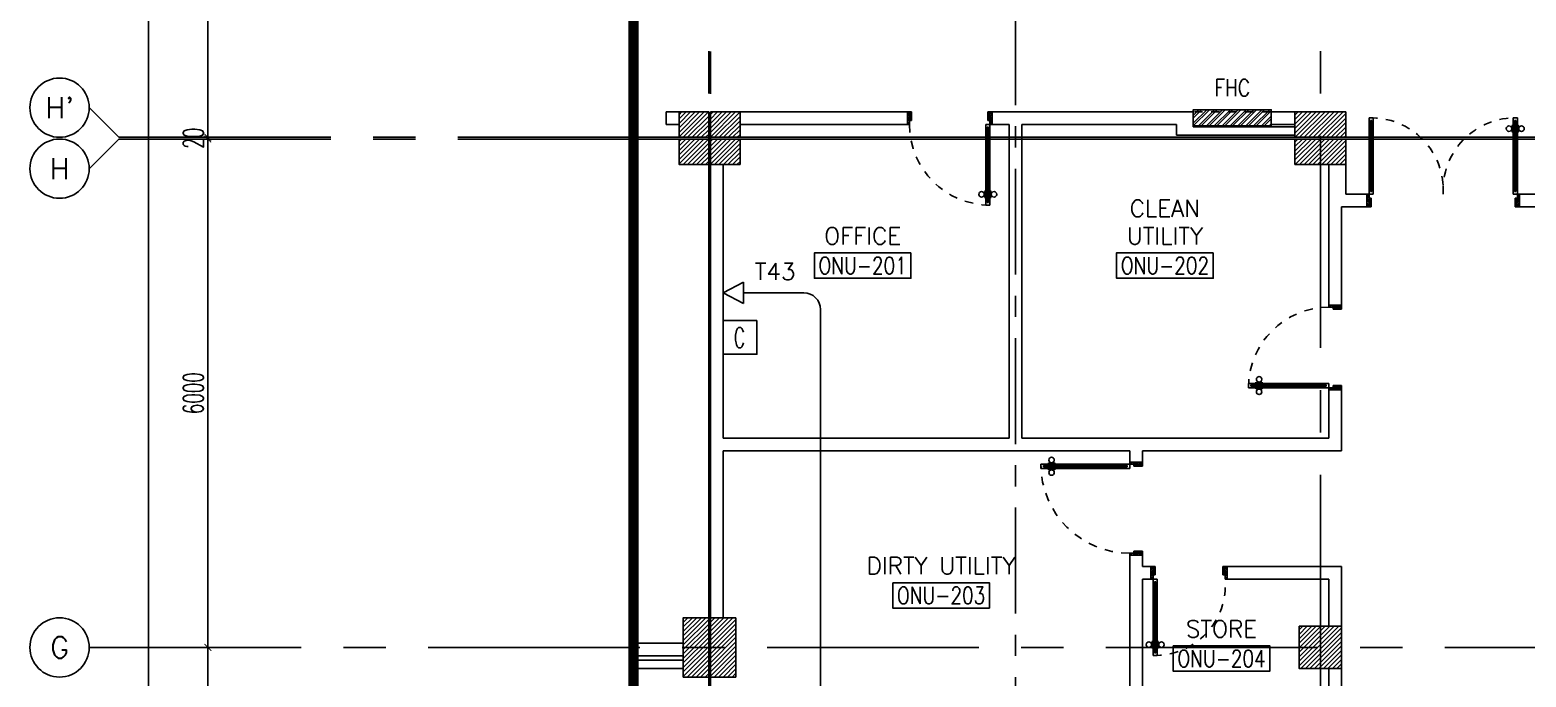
# Model space of a CAD drawing. Extents: x -0.3 to 92.6, y -1.1 to 78.4.
# Drawn here: x -0.35 to 17.31, y 27 to 34.64 of the extents above; entities that cross this region are included whole.
import ezdxf
from ezdxf.enums import TextEntityAlignment as Align

# ---------------------------------------------------------------- set-up
doc = ezdxf.new("R2010")
doc.units = 0
doc.header["$MEASUREMENT"] = 0
doc.header["$PDMODE"] = 34
for name, pattern in [('CENTER', [2, 1.25, -0.25, 0.25, -0.25]), ('CENTER2', [1.125, 0.75, -0.125, 0.125, -0.125]), ('CENTERX2', [4, 2.5, -0.5, 0.5, -0.5]), ('HIDDEN', [0.375, 0.25, -0.125])]:
    doc.linetypes.add(name, pattern=pattern)
doc.layers.get('0').update_dxf_attribs({"color": 11, "linetype": 'CONTINUOUS'})
doc.layers.get('DEFPOINTS').update_dxf_attribs({"color": 11, "linetype": 'CONTINUOUS'})
for name, color, linetype in [('AX', 11, 'CONTINUOUS'), ('AX-CR', 11, 'CONTINUOUS'), ('AX-DIM', 11, 'CONTINUOUS'), ('AX-TXT', 11, 'CONTINUOUS'), ('AXES', 11, 'CENTERX2'), ('AXES1', 11, 'CENTER'), ('COL', 11, 'CONTINUOUS'), ('DOOR', 11, 'CONTINUOUS'), ('E-CO', 6, 'CONTINUOUS'), ('E-TEL', 4, 'CONTINUOUS'), ('E-TEXT', 2, 'CONTINUOUS'), ('E-WIRE', 4, 'CONTINUOUS'), ('EJ', 11, 'CONTINUOUS'), ('ELEV', 11, 'CONTINUOUS'), ('FHC', 11, 'CONTINUOUS'), ('HAT', 11, 'CONTINUOUS'), ('INSUL', 11, 'CONTINUOUS'), ('RM-BOX', 11, 'CONTINUOUS'), ('RM-NAME', 11, 'CONTINUOUS'), ('RM-NO', 11, 'CONTINUOUS'), ('WALL', 11, 'CONTINUOUS')]:
    doc.layers.add(name, color=color, linetype=linetype)
doc.styles.add('ROMANS', font='ROMANS.shx', dxfattribs={"width": 0.6})
doc.styles.get("Standard").update_dxf_attribs({"font": 'TXT.shx'})
doc.dimstyles.new('DIM-OUT', dxfattribs={"dimscale": 0, "dimtxt": 0.24, "dimasz": 0.08, "dimexe": 0.02, "dimexo": 0.02, "dimgap": 0.05, "dimtad": 1, "dimdec": 0, "dimlfac": 1000, "dimzin": 0, "dimdsep": 46, "dimtxsty": 'ROMANS', "dimblk1": 'ARCHTICK', "dimblk2": 'ARCHTICK', "dimsah": 1, "dimcen": 0.01, "dimdle": 0.08, "dimclrd": 7, "dimclre": 7, "dimclrt": 2, "dimadec": 0, "dimazin": 0, "dimtp": 2, "dimtm": 2, "dimtfac": 0.114286, "dimtdec": 0, "dimtix": 1, "dimtmove": 2, "dimatfit": 3, "dimldrblk": 'ARCHTICK', "dimfxl": 0, "dimtolj": 1, "dimtzin": 0, "dimarcsym": 0})

# ---------------------------------------------------------------- blocks, each defined once
blk = doc.blocks.new('D1000')
at = {"layer": 'DOOR', "color": 7, "linetype": 'ByBlock'}
for p, q in [((0, 0), (-150, 0)), ((-150, 0), (-150, -25)), ((-150, 0), (0, 0)), ((0, -50), (-114, 0)), ((0, -50), (-40, 0)), ((0, -50), (0, 0)), ((-1050, -25), (-1100, -25)), ((-1100, -75), (-1100, -25)), ((-1100, -25), (-1100, -75)), ((-1050, -75), (-1100, -75)), ((-1050, -42), (-1070, -42)), ((-1070, -42), (-1070, -58)), ((-1050, -58), (-1070, -58)), ((-1050, -25), (-1050, -42)), ((-1050, -58), (-1050, -75)), ((-928, -18), (-1018, -18)), ((-1018, -25), (-1018, -18)), ((-1018, -75), (-1018, -82)), ((-928, -82), (-1018, -82)), ((-1005, -9), (-940, -9)), ((-1005, -18), (-1005, -9)), ((-1005, -18), (-940, -18)), ((-1005, -82), (-940, -82)), ((-1005, -82), (-1005, -91)), ((-1005, -91), (-940, -91)), ((-940, -18), (-940, -9)), ((-940, -82), (-940, -91)), ((-928, -25), (-928, -18)), ((-928, -75), (-928, -82)), ((-200, -42), (-200, -25)), ((-200, -25), (-150, -25)), ((-180, -42), (-200, -42)), ((-200, -75), (-200, -58)), ((-200, -58), (-180, -58)), ((-150, -75), (-200, -75)), ((-180, -58), (-180, -42)), ((-150, -75), (-150, -25)), ((-150, -25), (-100, -25)), ((-100, -25), (-100, -50)), ((0, -50), (-100, -37)), ((-100, -50), (0, -50)), ((-150, -975), (-100, -975)), ((-150, -1000), (-150, -975)), ((-150, -1000), (0, -1000)), ((0, -1000), (-150, -1000)), ((0, -950), (-114, -1000)), ((-100, -975), (-100, -950)), ((0, -950), (-100, -963)), ((-100, -950), (0, -950)), ((0, -950), (-40, -1000)), ((0, -950), (0, -1000))]:
    blk.add_line(p, q, dxfattribs=at)
at = {"layer": 'DOOR', "linetype": 'ByBlock'}
for p, q in [((-200, -25), (-1050, -25)), ((-200, -42), (-1050, -42)), ((-200, -58), (-1050, -58)), ((-1050, -75), (-200, -75))]:
    blk.add_line(p, q, dxfattribs=at)
at = {"layer": 'DOOR', "color": 7, "linetype": 'ByBlock'}
for centre in [(-973, 23), (-973, -124)]:
    blk.add_circle(centre, 32.4, dxfattribs=at)
for centre, radius, start, end in [((0, -50), 134, 158.1598, 169.28), ((0, -50), 74.4, 137.7764, 180), ((0, -50), 54.4, 113.2074, 180), ((0, -50), 154, 161.1053, 166.2858), ((0, -50), 114, 154.0838, 167.3774), ((0, -50), 94.4, 148.0182, 180), ((0, -50), 34.4, 90, 180), ((0, -50), 14.4, 90, 180), ((0, -950), 154, 193.7142, 198.8947), ((0, -950), 134, 190.72, 201.8402), ((0, -950), 94.4, 180, 211.9818), ((0, -950), 74.4, 180, 222.2236), ((0, -950), 54.4, 180, 246.7926), ((0, -950), 34.4, 180, 270), ((0, -950), 14.4, 180, 270)]:
    blk.add_arc(centre, radius, start, end, dxfattribs=at)
at = {"layer": 'DOOR', "linetype": 'HIDDEN', "ltscale": 0.5}
blk.add_arc((-149, -24), 951, 180.0434, 269.9667, dxfattribs=at)
blk = doc.blocks.new('A$C272A55A0')
at = {"layer": 'DOOR', "color": 0, "linetype": 'ByBlock'}
for p, q in [((0, 900), (0, 1050)), ((50, 1050), (0, 1050)), ((0, 900), (25, 900)), ((25, 950), (50, 950)), ((25, 900), (25, 950)), ((75, 900), (25, 900)), ((25, 850), (25, 900)), ((50, 950), (50, 1050)), ((75, 900), (75, 850)), ((1725, 900), (1775, 900)), ((1725, 900), (1725, 850)), ((1750, 950), (1750, 1050)), ((1750, 1050), (1800, 1050)), ((1775, 950), (1750, 950)), ((1775, 900), (1775, 950)), ((1800, 900), (1775, 900)), ((1775, 850), (1775, 900)), ((1800, 1050), (1800, 900)), ((42, 850), (25, 850)), ((58, 870), (42, 870)), ((42, 870), (42, 850)), ((58, 850), (58, 870)), ((75, 850), (58, 850)), ((1725, 850), (1742, 850)), ((1742, 870), (1758, 870)), ((1742, 850), (1742, 870)), ((1758, 870), (1758, 850)), ((1758, 850), (1775, 850)), ((25, 50), (42, 50)), ((25, 50), (25, 0)), ((25, 0), (75, 0)), ((75, 0), (25, 0)), ((42, 50), (42, 30)), ((42, 30), (58, 30)), ((58, 50), (75, 50)), ((58, 50), (58, 30)), ((75, 50), (75, 0)), ((1718, 160), (1709, 160)), ((1709, 95), (1709, 160)), ((1718, 95), (1709, 95)), ((1725, 173), (1718, 173)), ((1718, 173), (1718, 83)), ((1718, 95), (1718, 160)), ((1725, 83), (1718, 83)), ((1742, 50), (1725, 50)), ((1725, 50), (1725, 0)), ((1775, 0), (1725, 0)), ((1725, 0), (1775, 0)), ((1742, 50), (1742, 30)), ((1758, 30), (1742, 30)), ((1775, 50), (1758, 50)), ((1758, 50), (1758, 30)), ((1775, 173), (1782, 173)), ((1775, 83), (1782, 83)), ((1775, 50), (1775, 0)), ((1782, 173), (1782, 83)), ((1782, 160), (1791, 160)), ((1782, 95), (1782, 160)), ((1782, 95), (1791, 95)), ((1791, 95), (1791, 160))]:
    blk.add_line(p, q, dxfattribs=at)
at = {"layer": 'DOOR', "color": 9, "linetype": 'ByBlock'}
for p, q in [((50, 1050), (0, 1010)), ((50, 1050), (0, 937)), ((50, 1050), (37, 950)), ((1750, 1050), (1800, 1010)), ((1750, 1050), (1800, 937)), ((1750, 1050), (1763, 950))]:
    blk.add_line(p, q, dxfattribs=at)
at = {"layer": 'DOOR', "linetype": 'ByBlock'}
for p, q in [((25, 850), (25, 50)), ((42, 850), (42, 50)), ((58, 850), (58, 50)), ((75, 50), (75, 850)), ((1725, 50), (1725, 850)), ((1742, 850), (1742, 50)), ((1758, 850), (1758, 50)), ((1775, 850), (1775, 50))]:
    blk.add_line(p, q, dxfattribs=at)
at = {"layer": 'DOOR', "color": 0, "linetype": 'ByBlock'}
for centre in [(1676, 128), (1824, 128)]:
    blk.add_circle(centre, 32.4, dxfattribs=at)
at = {"layer": 'DOOR', "color": 9, "linetype": 'ByBlock'}
for centre, radius, start, end in [((50, 1050), 54.4, 203.2074, 270), ((50, 1050), 74.4, 227.7764, 270), ((50, 1050), 94.4, 238.0182, 270), ((50, 1050), 114, 244.0838, 257.3774), ((50, 1050), 134, 248.1598, 259.28), ((50, 1050), 154, 251.1053, 256.2858), ((50, 1050), 34.4, 180, 270), ((50, 1050), 14.4, 180, 270), ((1750, 1050), 14.4, 270, 0), ((1750, 1050), 34.4, 270, 0), ((1750, 1050), 54.4, 270, 336.7926), ((1750, 1050), 74.4, 270, 312.2236), ((1750, 1050), 94.4, 270, 301.9818), ((1750, 1050), 114, 282.6226, 295.9162), ((1750, 1050), 134, 280.72, 291.8402), ((1750, 1050), 154, 283.7142, 288.8947)]:
    blk.add_arc(centre, radius, start, end, dxfattribs=at)
at = {"layer": 'DOOR', "linetype": 'HIDDEN', "ltscale": 0.5}
for centre, start, end in [((50, 851), 268.3174, 3.2965), ((1750, 851), 176.7035, 271.6826)]:
    blk.add_arc(centre, 851, start, end, dxfattribs=at)
at = {"layer": 'WALL', "linetype": 'ByBlock'}
blk.add_line((1800, 900), (1800, 1050), dxfattribs=at)
blk = doc.blocks.new('DOOR-110')
at = {"layer": 'DOOR', "color": 0, "linetype": 'ByBlock'}
for p, q in [((0, 1050), (0, 1100)), ((150, 1100), (0, 1100)), ((100, 1075), (100, 1050)), ((150, 1075), (100, 1075)), ((150, 1100), (150, 1075)), ((150, 1025), (150, 1075)), ((200, 1075), (150, 1075)), ((200, 1058), (200, 1075)), ((1028, 1075), (1028, 1082)), ((1028, 1082), (1118, 1082)), ((1040, 1082), (1040, 1091)), ((1105, 1091), (1040, 1091)), ((1105, 1082), (1040, 1082)), ((1105, 1082), (1105, 1091)), ((1118, 1075), (1118, 1082)), ((1150, 1075), (1150, 1058)), ((1150, 1075), (1200, 1075)), ((1200, 1075), (1200, 1025)), ((1200, 1025), (1200, 1075)), ((100, 1050), (0, 1050)), ((150, 1025), (200, 1025)), ((180, 1042), (180, 1058)), ((180, 1058), (200, 1058)), ((200, 1042), (180, 1042)), ((200, 1025), (200, 1042)), ((1028, 1025), (1028, 1018)), ((1028, 1018), (1118, 1018)), ((1040, 1018), (1040, 1009)), ((1105, 1018), (1040, 1018)), ((1105, 1009), (1040, 1009)), ((1105, 1018), (1105, 1009)), ((1118, 1025), (1118, 1018)), ((1150, 1058), (1170, 1058)), ((1150, 1042), (1150, 1025)), ((1150, 1042), (1170, 1042)), ((1150, 1025), (1200, 1025)), ((1170, 1058), (1170, 1042)), ((100, 50), (0, 50)), ((0, 50), (0, 0)), ((0, 0), (150, 0)), ((150, 0), (0, 0)), ((100, 25), (100, 50)), ((150, 25), (100, 25)), ((150, 0), (150, 25))]:
    blk.add_line(p, q, dxfattribs=at)
at = {"layer": 'DOOR', "linetype": 'ByBlock'}
for p, q in [((0, 1100), (150, 1100)), ((200, 1075), (1150, 1075)), ((200, 1058), (1150, 1058)), ((200, 1042), (1150, 1042)), ((1150, 1025), (200, 1025))]:
    blk.add_line(p, q, dxfattribs=at)
at = {"layer": 'DOOR', "color": 9, "linetype": 'ByBlock'}
for p, q in [((0, 1050), (40, 1100)), ((0, 1050), (114, 1100)), ((0, 1050), (100, 1063)), ((0, 50), (40, 0)), ((0, 50), (114, 0)), ((0, 50), (100, 37))]:
    blk.add_line(p, q, dxfattribs=at)
at = {"layer": 'DOOR', "color": 0, "linetype": 'ByBlock'}
for centre in [(1073, 1124), (1073, 976)]:
    blk.add_circle(centre, 32.4, dxfattribs=at)
at = {"layer": 'DOOR', "color": 9, "linetype": 'ByBlock'}
for centre, radius, start, end in [((0, 1050), 34.4, 0, 90), ((0, 1050), 14.4, 0, 90), ((0, 1050), 54.4, 0, 66.7926), ((0, 1050), 74.4, 0, 42.2236), ((0, 1050), 94.4, 0, 31.9818), ((0, 1050), 114, 12.6226, 25.9162), ((0, 1050), 134, 10.72, 21.8402), ((0, 1050), 154, 13.7142, 18.8947), ((0, 50), 14.4, 270, 0), ((0, 50), 34.4, 270, 0), ((0, 50), 54.4, 293.2074, 0), ((0, 50), 74.4, 317.7764, 0), ((0, 50), 94.4, 328.0182, 0), ((0, 50), 134, 338.1598, 349.28), ((0, 50), 154, 341.1053, 346.2858)]:
    blk.add_arc(centre, radius, start, end, dxfattribs=at)
at = {"layer": 'DOOR', "linetype": 'HIDDEN', "ltscale": 0.5}
blk.add_arc((150, 1075), 1050, 270, 0, dxfattribs=at)
at = {"layer": 'WALL', "linetype": 'ByBlock'}
for p, q in [((0, 1100), (150, 1100)), ((0, 0), (150, 0))]:
    blk.add_line(p, q, dxfattribs=at)
blk = doc.blocks.new('C5')
at = {"layer": 'HAT', "linetype": 'ByBlock'}
h = blk.add_hatch(dxfattribs=at)
h.set_pattern_fill('ANSI31', color=256, scale=300, style=0)
h.set_pattern_definition([(45, (-223356.182, -51411.005), (-26.516504, 26.516504), [])])
h.paths.add_polyline_path([(300, 300), (0, 300), (0, 0), (300, 0)])
h.paths.add_polyline_path([(600, 300), (300, 300), (300, 0), (600, 0)])
at = {"layer": 'COL'}
blk.add_lwpolyline([(600, 300), (0, 300), (0, 0), (600, 0)], close=True, dxfattribs=at)
blk = doc.blocks.new('C11')
at = {"layer": 'HAT'}
h = blk.add_hatch(dxfattribs=at)
h.set_pattern_fill('ANSI31', color=256, scale=300, style=0)
h.set_pattern_definition([(45, (-248556.182, -75061.005), (-26.5165043, 26.5165043), [])])
h.paths.add_polyline_path([(300, 700), (0, 700), (0, 350), (300, 350)])
h.paths.add_polyline_path([(300, 350), (0, 350), (0, 0), (300, 0)])
at = {"layer": 'COL'}
blk.add_lwpolyline([(300, 700), (300, 0), (0, 0), (0, 700)], close=True, dxfattribs=at)
blk = doc.blocks.new('C11D')
at = {"layer": 'COL', "linetype": 'ByBlock'}
for p in [(-320, 0), (0, 0)]:
    blk.add_blockref('C11', p, dxfattribs=at)
blk = doc.blocks.new('C7')
at = {"layer": 'HAT'}
h = blk.add_hatch(dxfattribs=at)
h.set_pattern_fill('ANSI31', color=256, scale=300, style=0)
h.set_pattern_definition([(45, (-248876.182, -51411.005), (-26.5165043, 26.5165043), [])])
h.paths.add_polyline_path([(350, 300), (250, 300), (0, 300), (0, 0), (350, 0)])
at = {"layer": 'COL'}
blk.add_lwpolyline([(0, 300), (0, 0), (350, 0), (350, 300)], close=True, dxfattribs=at)
blk = doc.blocks.new('RM1')
at = {"layer": 'RM-BOX'}
blk.add_lwpolyline([(570, -200), (-570, -200), (-570, -500), (570, -500)], close=True, dxfattribs=at)
at = {"layer": 'RM-NAME', "style": 'ROMANS'}
for tag, p in [('ROOMNAME1', (0, 324)), ('ROOMNAME2', (0, 0))]:
    blk.add_attdef(tag, text='', height=200, dxfattribs=at).set_placement(p, align=Align.MIDDLE)
at = {"layer": 'RM-NO', "style": 'ROMANS', "width": 0.8}
blk.add_attdef('ROOMNO', text='', height=200, dxfattribs=at).set_placement((0, -350), align=Align.MIDDLE)
blk = doc.blocks.new('DOOR90')
at = {"layer": 'DOOR', "linetype": 'ByBlock'}
for p, q in [((0, 0), (-150, 0)), ((-200, -25), (-1000, -25)), ((-200, -42), (-1000, -42)), ((-200, -58), (-1000, -58)), ((-1000, -75), (-200, -75))]:
    blk.add_line(p, q, dxfattribs=at)
at = {"layer": 'DOOR', "color": 0, "linetype": 'ByBlock'}
for p, q in [((-150, 0), (-150, -25)), ((-150, 0), (0, 0)), ((0, -50), (0, 0)), ((-1050, -25), (-1050, -75)), ((-1050, -75), (-1050, -25)), ((-1000, -25), (-1050, -25)), ((-1000, -75), (-1050, -75)), ((-1020, -42), (-1020, -58)), ((-1000, -42), (-1020, -42)), ((-1000, -58), (-1020, -58)), ((-1000, -25), (-1000, -42)), ((-1000, -58), (-1000, -75)), ((-968, -25), (-968, -18)), ((-878, -18), (-968, -18)), ((-968, -75), (-968, -82)), ((-878, -82), (-968, -82)), ((-955, -18), (-955, -9)), ((-955, -9), (-890, -9)), ((-955, -18), (-890, -18)), ((-955, -82), (-955, -91)), ((-955, -82), (-890, -82)), ((-955, -91), (-890, -91)), ((-890, -18), (-890, -9)), ((-890, -82), (-890, -91)), ((-878, -25), (-878, -18)), ((-878, -75), (-878, -82)), ((-200, -42), (-200, -25)), ((-200, -25), (-150, -25)), ((-180, -42), (-200, -42)), ((-200, -75), (-200, -58)), ((-200, -58), (-180, -58)), ((-150, -75), (-200, -75)), ((-180, -58), (-180, -42)), ((-150, -75), (-150, -25)), ((-150, -25), (-100, -25)), ((-100, -25), (-100, -50)), ((-100, -50), (0, -50)), ((-150, -900), (-150, -875)), ((-150, -875), (-100, -875)), ((-100, -850), (0, -850)), ((-100, -875), (-100, -850)), ((0, -850), (0, -900)), ((0, -900), (-150, -900)), ((-150, -900), (0, -900))]:
    blk.add_line(p, q, dxfattribs=at)
at = {"layer": 'DOOR', "color": 9, "linetype": 'ByBlock'}
for p, q in [((0, -50), (-114, 0)), ((0, -50), (-40, 0)), ((0, -50), (-100, -37)), ((0, -850), (-114, -900)), ((0, -850), (-100, -863)), ((0, -850), (-40, -900))]:
    blk.add_line(p, q, dxfattribs=at)
at = {"layer": 'DOOR', "color": 0, "linetype": 'ByBlock'}
for centre in [(-923, 24), (-923, -124)]:
    blk.add_circle(centre, 32.4, dxfattribs=at)
at = {"layer": 'DOOR', "color": 9, "linetype": 'ByBlock'}
for centre, radius, start, end in [((0, -50), 74.4, 137.7764, 180), ((0, -50), 54.4, 113.2074, 180), ((0, -50), 154, 161.1053, 166.2858), ((0, -50), 134, 158.1598, 169.28), ((0, -50), 114, 154.0838, 167.3774), ((0, -50), 94.4, 148.0182, 180), ((0, -50), 34.4, 90, 180), ((0, -50), 14.4, 90, 180), ((0, -850), 134, 190.72, 201.8402), ((0, -850), 94.4, 180, 211.9818), ((0, -850), 74.4, 180, 222.2236), ((0, -850), 54.4, 180, 246.7926), ((0, -850), 34.4, 180, 270), ((0, -850), 14.4, 180, 270), ((0, -850), 154, 193.7142, 198.8947)]:
    blk.add_arc(centre, radius, start, end, dxfattribs=at)
at = {"layer": 'DOOR', "linetype": 'HIDDEN', "ltscale": 0.5}
blk.add_arc((-222, -50), 828, 178.2701, 275.003, dxfattribs=at)
blk = doc.blocks.new('COL50')
at = {"layer": 'COL'}
blk.add_lwpolyline([(-250, 250), (-250, -250), (250, -250), (250, 250)], close=True, dxfattribs=at)
blk = doc.blocks.new('*X53')
at = {"color": 0}
for p, q in [((73379, 139883), (73846, 140350)), ((73379, 139936), (73793, 140350)), ((73379, 139989), (73740, 140350)), ((73379, 140042), (73687, 140350)), ((73379, 140095), (73634, 140350)), ((73379, 140148), (73581, 140350)), ((73379, 140201), (73528, 140350)), ((73379, 140254), (73475, 140350)), ((73379, 140307), (73422, 140350)), ((73399, 139850), (73879, 140330)), ((73452, 139850), (73879, 140277)), ((73505, 139850), (73879, 140224)), ((73558, 139850), (73879, 140170)), ((73612, 139850), (73879, 140117)), ((73665, 139850), (73879, 140064)), ((73718, 139850), (73879, 140011)), ((73771, 139850), (73879, 139958)), ((73824, 139850), (73879, 139905)), ((73877, 139850), (73879, 139852))]:
    blk.add_line(p, q, dxfattribs=at)
blk = doc.blocks.new('_ARCHTICK')
at = {"color": 0, "linetype": 'ByBlock', "const_width": 0.15}
blk.add_lwpolyline([(-0.5, -0.5), (0.5, 0.5)], dxfattribs=at)
blk = doc.blocks.new('*D138')
at = {"layer": 'AX-DIM', "color": 7, "lineweight": -2}
for p, q in [((2.13, 36.97), (1.73, 36.97)), ((1.75, 33.29), (1.75, 37.05)), ((2.13, 33.37), (1.73, 33.37))]:
    blk.add_line(p, q, dxfattribs=at)
at = {"layer": 'DEFPOINTS', "color": 0}
for p in [(1.75, 36.97), (2.15, 36.97), (2.15, 33.37)]:
    blk.add_point(p, dxfattribs=at)
at = {"layer": 'AX-DIM', "color": 7, "lineweight": -2, "xscale": 0.08, "yscale": 0.08, "zscale": 0.08}
for p, rotation in [((1.75, 36.97), 90), ((1.75, 33.37), 270)]:
    blk.add_blockref('_ARCHTICK', p, dxfattribs=dict(at, rotation=rotation))
at = {"layer": 'AX-DIM', "color": 2, "insert": (1.58, 35.17), "char_height": 0.24, "attachment_point": 5, "rotation": 90, "style": 'ROMANS'}
blk.add_mtext('\\A1;3600', dxfattribs=at)
blk = doc.blocks.new('*D130')
at = {"layer": 'AX-DIM', "color": 7, "lineweight": -2}
for p, q in [((1.75, 33.37), (1.75, 33.45)), ((2.13, 33.37), (1.73, 33.37)), ((2.13, 33.35), (1.73, 33.35)), ((1.75, 33.35), (1.75, 33.37)), ((1.75, 33.35), (1.75, 33.27))]:
    blk.add_line(p, q, dxfattribs=at)
at = {"layer": 'DEFPOINTS', "color": 0}
for p in [(1.75, 33.37), (2.15, 33.37), (2.15, 33.35)]:
    blk.add_point(p, dxfattribs=at)
at = {"layer": 'AX-DIM', "color": 7, "lineweight": -2, "xscale": 0.08, "yscale": 0.08, "zscale": 0.08}
for p, rotation in [((1.75, 33.37), 270), ((1.75, 33.35), 90)]:
    blk.add_blockref('_ARCHTICK', p, dxfattribs=dict(at, rotation=rotation))
at = {"layer": 'AX-DIM', "color": 2, "insert": (1.58, 33.36), "char_height": 0.24, "attachment_point": 5, "rotation": 90, "style": 'ROMANS'}
blk.add_mtext('\\A1;20', dxfattribs=at)
blk = doc.blocks.new('*D129')
at = {"layer": 'AX-DIM', "color": 7, "lineweight": -2}
for p, q in [((1.75, 27.27), (1.75, 33.43)), ((2.13, 33.35), (1.73, 33.35)), ((2.13, 27.35), (1.73, 27.35))]:
    blk.add_line(p, q, dxfattribs=at)
at = {"layer": 'DEFPOINTS', "color": 0}
for p in [(1.75, 33.35), (2.15, 33.35), (2.15, 27.35)]:
    blk.add_point(p, dxfattribs=at)
at = {"layer": 'AX-DIM', "color": 7, "lineweight": -2, "xscale": 0.08, "yscale": 0.08, "zscale": 0.08}
for p, rotation in [((1.75, 33.35), 90), ((1.75, 27.35), 270)]:
    blk.add_blockref('_ARCHTICK', p, dxfattribs=dict(at, rotation=rotation))
at = {"layer": 'AX-DIM', "color": 2, "insert": (1.58, 30.35), "char_height": 0.24, "attachment_point": 5, "rotation": 90, "style": 'ROMANS'}
blk.add_mtext('\\A1;6000', dxfattribs=at)
blk = doc.blocks.new('*D126')
at = {"layer": 'AX-DIM', "color": 7, "lineweight": -2}
for p, q in [((1.75, 20.07), (1.75, 27.43)), ((2.13, 27.35), (1.73, 27.35)), ((2.13, 20.15), (1.73, 20.15))]:
    blk.add_line(p, q, dxfattribs=at)
at = {"layer": 'DEFPOINTS', "color": 0}
for p in [(1.75, 27.35), (2.15, 27.35), (2.15, 20.15)]:
    blk.add_point(p, dxfattribs=at)
at = {"layer": 'AX-DIM', "color": 7, "lineweight": -2, "xscale": 0.08, "yscale": 0.08, "zscale": 0.08}
for p, rotation in [((1.75, 27.35), 90), ((1.75, 20.15), 270)]:
    blk.add_blockref('_ARCHTICK', p, dxfattribs=dict(at, rotation=rotation))
at = {"layer": 'AX-DIM', "color": 2, "insert": (1.58, 23.75), "char_height": 0.24, "attachment_point": 5, "rotation": 90, "style": 'ROMANS'}
blk.add_mtext('\\A1;7200', dxfattribs=at)
blk = doc.blocks.new('AXL')
at = {"layer": 'AX-CR'}
blk.add_circle((-350, 0), 350, dxfattribs=at)
at = {"layer": 'AX-TXT', "style": 'ROMANS'}
blk.add_attdef('AX', text='', height=250, dxfattribs=at).set_placement((-350, 0), align=Align.MIDDLE)
blk = doc.blocks.new('*D121')
at = {"layer": 'AX-DIM', "color": 7, "lineweight": -2}
for p, q in [((7.012, 64.82), (1.03, 64.82)), ((1.05, 5.42), (1.05, 64.9)), ((7.912, 5.5), (1.03, 5.5))]:
    blk.add_line(p, q, dxfattribs=at)
at = {"layer": 'DEFPOINTS', "color": 0}
for p in [(1.05, 64.82), (7.032, 64.82), (7.932, 5.5)]:
    blk.add_point(p, dxfattribs=at)
at = {"layer": 'AX-DIM', "color": 7, "lineweight": -2, "xscale": 0.08, "yscale": 0.08, "zscale": 0.08}
for p, rotation in [((1.05, 64.82), 90), ((1.05, 5.5), 270)]:
    blk.add_blockref('_ARCHTICK', p, dxfattribs=dict(at, rotation=rotation))
at = {"layer": 'AX-DIM', "color": 2, "insert": (0.88, 35.16), "char_height": 0.24, "attachment_point": 5, "rotation": 90, "style": 'ROMANS'}
blk.add_mtext('\\A1;59320', dxfattribs=at)

msp = doc.modelspace()

# ---------------------------------------------------------------- hatches: boundary and pattern name
at = {"layer": 'FHC', "linetype": 'ByBlock', "ltscale": 0.3}
h = msp.add_hatch(dxfattribs=at)
h.set_pattern_fill('ANSI32', color=11, scale=0.175, style=0)
h.set_pattern_definition([(45, (-218.81453, 2.453995), (-0.046403883, 0.046403883), []), (45, (-218.783594, 2.453995), (-0.046403883, 0.046403883), [])])
h.paths.add_polyline_path([(14.3017, 33.505), (14.3017, 33.695), (13.3817, 33.695), (13.3817, 33.505)])
h.paths.add_polyline_path([(13.169, 33.0839), (13.169, 33.5047), (13.4315, 33.5047), (13.4315, 33.0839)], flags=9)

# ---------------------------------------------------------------- linework, layer by layer
at = {"layer": 'AXES'}
for p, q in [((14.8817, -1.1143), (14.8817, 77.6984)), ((7.6617, -1.1143), (7.6617, 77.3484)), ((7.6817, -1.1163), (7.6817, 77.3463)), ((0.7, 33.37), (0.35, 33.72)), ((0.7, 33.35), (0.35, 33)), ((0.7, 33.37), (23.8817, 33.37)), ((0.7, 33.35), (23.8817, 33.35)), ((0.35, 27.35), (23.8817, 27.35))]:
    msp.add_line(p, q, dxfattribs=at)
at = {"layer": 'AXES1'}
msp.add_line((11.2817, 5.75), (11.2817, 64.57), dxfattribs=at)
at = {"layer": 'E-CO', "color": 4}
msp.add_lwpolyline([(8.2317, 31.2091), (7.8317, 31.2091), (7.8317, 30.8091), (8.2317, 30.8091)], close=True, dxfattribs=at)
at = {"layer": 'E-TEL', "color": 4}
for p, q in [((8.0738, 31.6625), (7.8317, 31.5362)), ((8.0738, 31.4099), (8.0738, 31.6625)), ((7.8317, 31.5362), (7.8317, 31.5362)), ((7.8317, 31.5362), (8.0738, 31.4099))]:
    msp.add_line(p, q, dxfattribs=at)
at = {"layer": 'E-WIRE', "color": 4}
msp.add_line((8.0738, 31.5362), (8.7828, 31.5362), dxfattribs=at)
at = {"layer": 'E-WIRE', "color": 4, "linetype": 'ByBlock'}
msp.add_line((8.9828, 25.0158), (8.9828, 31.3362), dxfattribs=at)
at = {"layer": 'E-WIRE', "color": 4, "linetype": 'Continuous'}
msp.add_arc((8.7828, 31.3362), 0.2, 0, 90, dxfattribs=at)
at = {"layer": 'EJ', "color": 8}
for p, q in [((6.8367, 33.37), (82.3717, 33.37)), ((6.8367, 33.35), (82.3717, 33.35))]:
    msp.add_line(p, q, dxfattribs=at)
at = {"layer": 'EJ'}
msp.add_line((7.6617, 33.1), (7.6617, 27.7), dxfattribs=at)
at = {"layer": 'ELEV', "linetype": 'CENTER2', "const_width": 0.12}
msp.add_lwpolyline([(6.7752, 3.4309), (6.7752, 66.97)], dxfattribs=at)
at = {"layer": 'FHC', "color": 250, "linetype": 'HIDDEN', "ltscale": 0.25}
msp.add_line((14.2919, 33.67), (13.3973, 33.67), dxfattribs=at)
at = {"layer": 'FHC', "linetype": 'ByBlock', "ltscale": 0.3}
msp.add_lwpolyline([(13.3817, 33.695), (14.3017, 33.695), (14.3017, 33.505), (13.3817, 33.505)], close=True, dxfattribs=at)
at = {"layer": 'INSUL'}
for p, q in [((6.8367, 27.25), (7.3617, 27.25)), ((6.8367, 27.2), (7.3617, 27.2))]:
    msp.add_line(p, q, dxfattribs=at)
at = {"layer": 'WALL'}
for p, q in [((7.1617, 33.52), (7.1617, 33.67)), ((7.1617, 33.67), (7.3117, 33.67)), ((8.0317, 33.67), (10.0067, 33.67)), ((10.0067, 33.67), (10.0067, 33.52)), ((11.0067, 33.67), (11.0067, 33.52)), ((11.0067, 33.67), (13.3817, 33.67)), ((7.1617, 33.52), (7.3117, 33.52)), ((8.0317, 33.52), (10.0067, 33.52)), ((11.0067, 33.52), (11.2067, 33.52)), ((11.2067, 33.52), (11.2067, 29.82)), ((11.3567, 33.52), (13.1817, 33.52)), ((11.3567, 33.52), (11.3567, 29.82)), ((7.6817, 33.05), (7.6817, 27.7)), ((7.8317, 33.05), (7.8317, 29.82)), ((14.9817, 31.39), (14.9817, 33.05)), ((15.1817, 32.7), (15.1817, 33.05)), ((15.4317, 32.7), (15.1817, 32.7)), ((15.4317, 32.55), (15.4317, 32.7)), ((17.2317, 32.7), (17.4817, 32.7)), ((17.2317, 32.55), (17.2317, 32.7)), ((15.1317, 31.39), (15.1317, 32.55)), ((15.4317, 32.55), (15.1317, 32.55)), ((17.2317, 32.55), (17.4817, 32.55)), ((14.9817, 31.39), (15.1317, 31.39)), ((14.9817, 29.82), (14.9817, 30.39)), ((14.9817, 30.39), (15.1317, 30.39)), ((15.1317, 29.67), (15.1317, 30.39)), ((7.8317, 29.82), (11.2067, 29.82)), ((7.8317, 29.67), (12.6317, 29.67)), ((7.8317, 29.67), (7.8317, 27.7)), ((11.3567, 29.82), (14.9817, 29.82)), ((12.7817, 29.67), (15.1317, 29.67)), ((12.6317, 29.5375), (12.7817, 29.5375)), ((12.6317, 28.4375), (12.7817, 28.4375)), ((12.7817, 28.305), (12.8817, 28.305)), ((12.8817, 28.155), (12.8817, 28.305)), ((13.7817, 28.155), (13.7817, 28.305)), ((13.7817, 28.305), (15.1317, 28.305)), ((15.1317, 27.6), (15.1317, 28.305)), ((12.7817, 28.155), (12.8817, 28.155)), ((13.7817, 28.155), (14.9817, 28.155)), ((14.9817, 28.155), (14.9817, 27.6)), ((6.8367, 27.4), (7.3617, 27.4)), ((6.8367, 27.1), (7.3617, 27.1)), ((14.9817, 27.1), (14.9817, 26.355)), ((15.1317, 27.1), (15.1317, 26.205))]:
    msp.add_line(p, q, dxfattribs=at)
at = {"layer": 'WALL', "linetype": 'ByBlock'}
for p, q in [((13.3817, 33.495), (13.3817, 33.67)), ((14.5817, 33.67), (14.3017, 33.67)), ((13.1817, 33.395), (13.1817, 33.52)), ((14.5817, 33.395), (13.1817, 33.395)), ((14.5817, 33.495), (13.3817, 33.495)), ((14.5817, 33.52), (14.3017, 33.52)), ((12.6317, 29.67), (12.6317, 29.5375)), ((12.7817, 29.67), (12.7817, 29.5375)), ((12.6317, 28.4375), (12.6317, 28.305)), ((12.7817, 28.4375), (12.7817, 28.305)), ((12.6317, 26.355), (12.6317, 28.305)), ((12.7817, 26.355), (12.7817, 28.155))]:
    msp.add_line(p, q, dxfattribs=at)

# ---------------------------------------------------------------- block references
at = {"layer": 'AX', "xscale": 0.001, "yscale": 0.001, "zscale": 0.001}
for p, values in [((0.35, 33.72), {'AX': "H'"}), ((0.35, 33), {'AX': 'H'}), ((0.35, 27.35), {'AX': 'G'})]:
    msp.add_blockref('AXL', p, dxfattribs=at).add_auto_attribs(values)
at = {"layer": 'COL', "xscale": 0.001, "yscale": 0.001, "zscale": 0.001}
for name, p in [('C7', (7.3117, 33.37)), ('C7', (7.6817, 33.37)), ('C5', (14.5817, 33.37)), ('C7', (7.3117, 33.05)), ('C7', (7.6817, 33.05)), ('C5', (14.5817, 33.05)), ('C11D', (7.6817, 27)), ('COL50', (14.8817, 27.35))]:
    msp.add_blockref(name, p, dxfattribs=at)
at = {"layer": 'DOOR', "color": 0, "linetype": 'Continuous', "xscale": -0.001, "yscale": 0.001, "zscale": 0.001}
for p, rotation in [((11.0067, 33.67), 270), ((15.1317, 30.39), 180)]:
    msp.add_blockref('D1000', p, dxfattribs=dict(at, rotation=rotation))
at = {"layer": 'DOOR', "color": 0, "linetype": 'ByBlock', "yscale": 0.001, "zscale": 0.001}
for name, p, xscale, rotation in [('A$C272A55A0', (15.4317, 33.6004), -0.001, 180), ('DOOR90', (12.8817, 28.305), 0.001, 90)]:
    msp.add_blockref(name, p, dxfattribs=dict(at, xscale=xscale, rotation=rotation))
at = {"layer": 'DOOR', "color": 0, "linetype": 'Continuous', "xscale": -0.001, "yscale": 0.001, "zscale": 0.001}
msp.add_blockref('DOOR-110', (12.7817, 28.4375), dxfattribs=at)
at = {"layer": 'HAT', "xscale": 0.001, "yscale": 0.001, "zscale": 0.001}
msp.add_blockref('*X53', (-58.7476, -112.7497), dxfattribs=at)
at = {"layer": 'RM-NO', "xscale": 0.001, "yscale": 0.001, "zscale": 0.001}
for p, values in [((13.0471, 32.2068), {'ROOMNO': 'ONU-202', 'ROOMNAME2': 'UTILITY', 'ROOMNAME1': 'CLEAN'}), ((9.479, 32.206), {'ROOMNO': 'ONU-201', 'ROOMNAME2': 'OFFICE'})]:
    msp.add_blockref('RM1', p, dxfattribs=at).add_auto_attribs(values)
at = {"layer": 'RM-NO'}
ref = msp.add_blockref('RM1', (10.405, 28.3139), dxfattribs=dict(at, xscale=-0.001, yscale=0.001, zscale=0.001))
ref.add_attrib('ROOMNO', 'ONU-203', dxfattribs={"height": 0.2, "style": 'ROMANS', "width": 0.8}).set_placement((10.405, 27.9639), align=Align.MIDDLE)
ref.add_attrib('ROOMNAME2', 'DIRTY UTILITY', dxfattribs={"layer": 'RM-NAME', "height": 0.2, "style": 'ROMANS'}).set_placement((10.405, 28.3139), align=Align.MIDDLE)
ref = msp.add_blockref('RM1', (13.7149, 27.5688), dxfattribs=dict(at, xscale=-0.001, yscale=0.001, zscale=0.001))
ref.add_attrib('ROOMNO', 'ONU-204', dxfattribs={"height": 0.2, "style": 'ROMANS', "width": 0.8}).set_placement((13.7149, 27.2188), align=Align.MIDDLE)
ref.add_attrib('ROOMNAME2', 'STORE', dxfattribs={"layer": 'RM-NAME', "height": 0.2, "style": 'ROMANS'}).set_placement((13.7149, 27.5688), align=Align.MIDDLE)

# ---------------------------------------------------------------- texts
at = {"layer": 'E-CO', "color": 2, "style": 'ROMANS', "width": 0.6}
msp.add_text('C', height=0.24, dxfattribs=at).set_placement((7.96, 30.8863))
at = {"layer": 'E-TEXT', "color": 4}
msp.add_text('T43', height=0.2, dxfattribs=at).set_placement((8.4466, 31.7867), align=Align.MIDDLE)
at = {"layer": 'FHC', "style": 'ROMANS', "width": 0.8}
msp.add_text('FHC', height=0.2, dxfattribs=at).set_placement((13.6338, 33.855))

# ---------------------------------------------------------------- dimensions: what is measured, and where the dimension line sits
at = {"layer": 'AX-DIM'}
for base, p1, p2, picture, middle in [((1.05, 64.82), (7.9324, 5.5), (7.032, 64.82), '*D121', (0.88, 35.16)), ((1.75, 36.97), (2.15, 33.37), (2.15, 36.97), '*D138', (1.58, 35.17)), ((1.75, 33.37), (2.15, 33.35), (2.15, 33.37), '*D130', (1.58, 33.36)), ((1.75, 33.35), (2.15, 27.35), (2.15, 33.35), '*D129', (1.58, 30.35)), ((1.75, 27.35), (2.15, 20.15), (2.15, 27.35), '*D126', (1.58, 23.75))]:
    dim = msp.add_linear_dim(base=base, p1=p1, p2=p2, angle=90, dimstyle='DIM-OUT', override={"dimscale": 1}, dxfattribs=at)
    dim.commit()
    dim.dimension.update_dxf_attribs({"geometry": picture, "text_midpoint": middle})

doc.saveas('drawing.dxf')
